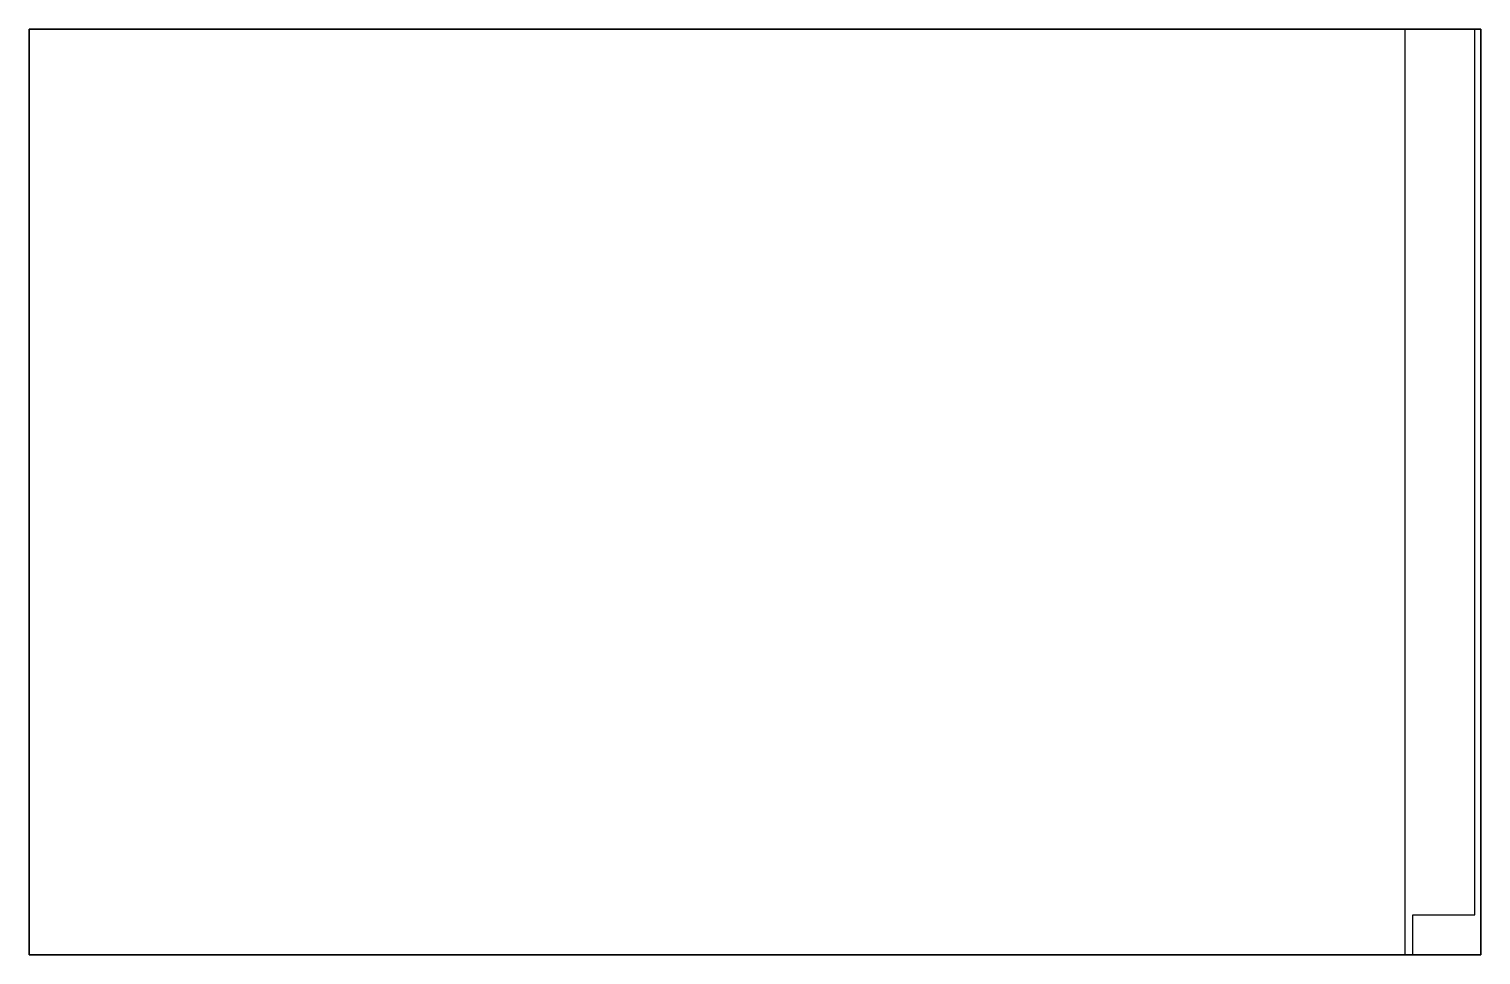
# Model space of a CAD drawing. Header units: millimetres. Extents: x -54.4 to -18.1, y 6.3 to 29.4.
import ezdxf

# ---------------------------------------------------------------- set-up
doc = ezdxf.new("R2010")
doc.units = ezdxf.units.MM
doc.layers.get('0').update_dxf_attribs({"linetype": 'CONTINUOUS'})

msp = doc.modelspace()

# ---------------------------------------------------------------- linework, layer by layer
msp.add_line((-18.148, 11.302), (-18.148, 26.922))
for points in [[(-18.302, 7.3), (-18.302, 29.422), (-54.422, 29.422), (-54.422, 6.302), (-19.848, 6.302), (-19.848, 7.3)], [(-54.422, 29.422), (-18.148, 29.422), (-20.048, 29.422), (-20.048, 6.302), (-18.148, 6.302), (-18.148, 29.422), (-18.148, 6.302), (-54.422, 6.302)]]:
    msp.add_lwpolyline(points, close=True)

doc.saveas('drawing.dxf')
